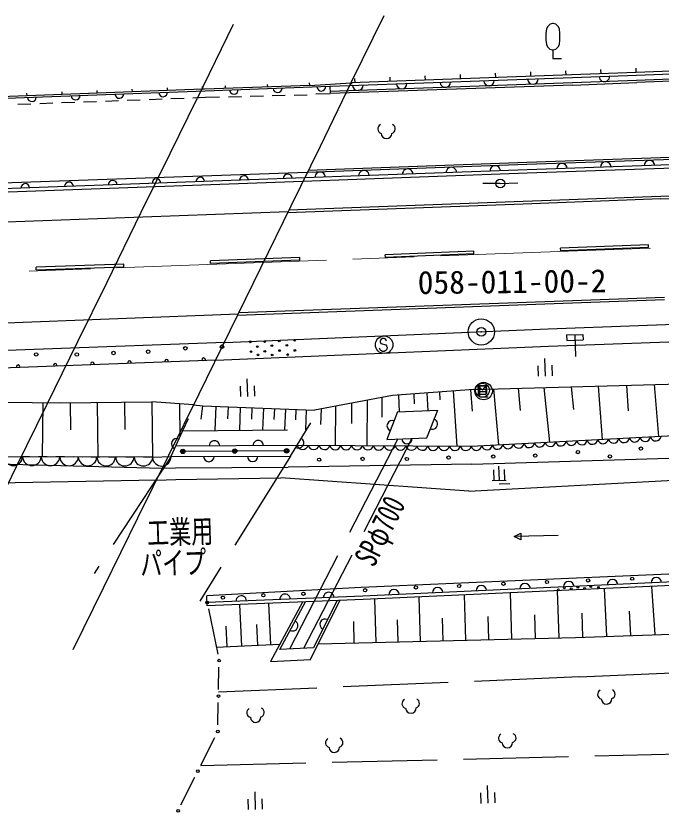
# Model space of a CAD drawing. Units: millimetres, scale not verified. Extents: x 40000 to 680000, y 20000 to 380000.
# Drawn here: x 297644 to 334489, y 250724 to 296191 of the extents above; entities that cross this region are included whole.
import ezdxf
from ezdxf.enums import TextEntityAlignment as Align

# ---------------------------------------------------------------- set-up
doc = ezdxf.new("R2010")
doc.units = ezdxf.units.MM
doc.header["$LTSCALE"] = 1000
doc.header["$PDMODE"] = 32
doc.header["$PDSIZE"] = 500
doc.linetypes.add('CHAIN', pattern=[18.5, 12, -1.5, 3.5, -1.5])
doc.linetypes.add('DASHED', pattern=[7.5, 6, -1.5])
for name, color, linetype, lineweight in [('M-BGD', 7, 'Continuous', 25), ('M-BGD-EXST', 7, 'Continuous', 25), ('M-BMK', 2, 'CHAIN', 13), ('M-BMK-SRVR', 3, 'Continuous', 25), ('M-STR-STRC', 7, 'Continuous', 25)]:
    doc.layers.add(name, color=color, linetype=linetype, lineweight=lineweight)
doc.layers.add('M-OTRS', color=6, linetype='Continuous')
doc.styles.add('ＭＳ ゴシック', font='')
doc.styles.get('ＭＳ ゴシック').set_extended_font_data('MS Gothic')

msp = doc.modelspace()

# ---------------------------------------------------------------- linework, layer by layer
at = {"layer": 'M-BGD', "linetype": 'DASHED'}
for p, q in [((310044, 295692), (307994, 291479)), ((319444, 273573), (321737, 273667)), ((307475, 273175), (307162, 272487)), ((314245, 272562), (314487, 272961)), ((307162, 272487), (314245, 272562)), ((319449, 272033), (313267, 260032)), ((320253, 272066), (314075, 260071)), ((306512, 271021), (302105, 264345)), ((313330, 271057), (308142, 262778)), ((329820, 258442), (309213, 257571))]:
    msp.add_line(p, q, dxfattribs=at)
at = {"layer": 'M-BGD'}
for p, q in [((333073, 292961), (316771, 292361)), ((323037, 292591), (323028, 292841)), ((325044, 292665), (325035, 292915)), ((327051, 292739), (327042, 292989)), ((329059, 292813), (329049, 293063)), ((329427, 292665), (333078, 292811)), ((331066, 292887), (331056, 293137)), ((333073, 292961), (333063, 293211)), ((333073, 292961), (333063, 293211)), ((314422, 292218), (314417, 292368)), ((314422, 292218), (316771, 292361)), ((329437, 292366), (315589, 291877)), ((316701, 292217), (329427, 292665)), ((316822, 292302), (316817, 292452)), ((316822, 292302), (316817, 292452)), ((317016, 292370), (317007, 292620)), ((319023, 292444), (319014, 292693)), ((321030, 292517), (321021, 292767)), ((333090, 292511), (329437, 292366)), ((329441, 292246), (333095, 292391)), ((281155, 290903), (308461, 291919)), ((302288, 291775), (302283, 291925)), ((304294, 291851), (304289, 292001)), ((306300, 291927), (306294, 292077)), ((308306, 292002), (308300, 292152)), ((308461, 291919), (315578, 292170)), ((309622, 292049), (309617, 292199)), ((312022, 292133), (312017, 292283)), ((315578, 292170), (316698, 292210)), ((315578, 292170), (315593, 291757)), ((329441, 292246), (315593, 291757)), ((298277, 291623), (298271, 291773)), ((300283, 291699), (300277, 291849)), ((305249, 291423), (305999, 291451)), ((306498, 291470), (307248, 291498)), ((307747, 291516), (308462, 291543)), ((308462, 291543), (309279, 291563)), ((309779, 291576), (310528, 291595)), ((311028, 291608), (311778, 291627)), ((312278, 291639), (313028, 291658)), ((313527, 291671), (314277, 291690)), ((314776, 291737), (315593, 291757)), ((297754, 291145), (298504, 291173)), ((299003, 291191), (299753, 291219)), ((300253, 291238), (301002, 291265)), ((301502, 291284), (302251, 291312)), ((302751, 291330), (303500, 291358)), ((304000, 291377), (304749, 291405)), ((323802, 274862), (338241, 275245)), ((332508, 275093), (332611, 273637)), ((334092, 275135), (334333, 272179)), ((323802, 274862), (319141, 274510)), ((321120, 274659), (321175, 273644)), ((321840, 274714), (321861, 274263)), ((322623, 274773), (322824, 271619)), ((323609, 274847), (323695, 273623)), ((324925, 274891), (325203, 271696)), ((326331, 274929), (326450, 273657)), ((327794, 274968), (328117, 271850)), ((329357, 275009), (329488, 273707)), ((330897, 275050), (331128, 272009)), ((319141, 274510), (314697, 273676)), ((317697, 274239), (317676, 271654)), ((318540, 274397), (318548, 273280)), ((319498, 274537), (319539, 273577)), ((320376, 274603), (320394, 274039)), ((299185, 274104), (299142, 271007)), ((300733, 274097), (300752, 272548)), ((302282, 274115), (302320, 270998)), ((303841, 274134), (303860, 272575)), ((305400, 274153), (305438, 270989)), ((307784, 273989), (305400, 274153)), ((306984, 274044), (307007, 272146)), ((308297, 273929), (308208, 273164)), ((309066, 273897), (309012, 272506)), ((309762, 273870), (309734, 273174)), ((310457, 273842), (310405, 272521)), ((311118, 273817), (311092, 273156)), ((311778, 273791), (311729, 272535)), ((312406, 273766), (312381, 273138)), ((313034, 273741), (312987, 272549)), ((313630, 273718), (313606, 273122)), ((315067, 273745), (315034, 272857)), ((315889, 273900), (315867, 271667)), ((316814, 274073), (316816, 272913)), ((314226, 273695), (314182, 272561)), ((321120, 272101), (321737, 273667)), ((307162, 272487), (306494, 271021)), ((313330, 271057), (314245, 272562)), ((313696, 271659), (306768, 271622)), ((305454, 270989), (294839, 271019)), ((298427, 271009), (297927, 271010)), ((299427, 271006), (298927, 271007)), ((300427, 271003), (299927, 271004)), ((301427, 271000), (300927, 271002)), ((302427, 270997), (301927, 270999)), ((303427, 270994), (302927, 270996)), ((304427, 270992), (303927, 270993)), ((305427, 270989), (304927, 270990)), ((305454, 270989), (306512, 271021)), ((306494, 271021), (313330, 271057)), ((310016, 271339), (307301, 271325)), ((312981, 271355), (310266, 271340)), ((323680, 270600), (337474, 271017)), ((294659, 270656), (306001, 270355)), ((323680, 270600), (313184, 270416)), ((306001, 270355), (306757, 270383)), ((306757, 270383), (313184, 270416)), ((305665, 269677), (294389, 269474)), ((305665, 269677), (306782, 269718)), ((306782, 269718), (312781, 269806)), ((323502, 269048), (312781, 269806)), ((323502, 269048), (337229, 269778)), ((326106, 266453), (326476, 266650)), ((328605, 266517), (326106, 266453)), ((326486, 266276), (326106, 266453)), ((326476, 266650), (326486, 266276)), ((317358, 263556), (308551, 263076)), ((328659, 260675), (328578, 263367)), ((331388, 260762), (331265, 263490)), ((334148, 260859), (333962, 263614)), ((308575, 262496), (308551, 263076)), ((317457, 263058), (308567, 262695)), ((317466, 262858), (308575, 262496)), ((314471, 259440), (316138, 262804)), ((318210, 260407), (318144, 262889)), ((320743, 260472), (320674, 263005)), ((323329, 260539), (323256, 263124)), ((325967, 260606), (325890, 263244)), ((310538, 260208), (310422, 262569)), ((312199, 260289), (312084, 262638)), ((314010, 262717), (312182, 259329)), ((308641, 262328), (309169, 259739)), ((324648, 260572), (324610, 261891)), ((327313, 260641), (327273, 261987)), ((330024, 260715), (329977, 262079)), ((332768, 260811), (332690, 262189)), ((311461, 260253), (311403, 261439)), ((316969, 260375), (316937, 261617)), ((319477, 260440), (319443, 261706)), ((322036, 260505), (322000, 261798)), ((309712, 260167), (309654, 261340)), ((314908, 260323), (329595, 260699)), ((309088, 260137), (312714, 260314)), ((312182, 259329), (314471, 259440)), ((309216, 257724), (309237, 258997)), ((309181, 255701), (309203, 256974)), ((308207, 253398), (309007, 254990)), ((307071, 251134), (307871, 252727))]:
    msp.add_line(p, q, dxfattribs=at)
at = {"layer": 'M-BGD', "linetype": 'DASHED'}
for points in [[(318657, 296191), (316794, 292407), (315011, 288743), (313337, 285317), (311613, 281793), (309866, 278210), (308081, 274595), (306359, 271080), (304592, 267504), (302641, 263542), (300901, 259989)], [(292412, 259691), (294132, 263220), (295894, 266816), (297684, 270451), (299434, 274018), (301189, 277599), (302833, 280945), (304806, 284975), (306449, 288325), (307994, 291479)], [(329820, 258442), (351941, 259417), (352632, 261799)], [(308204, 253391), (352427, 254446), (366173, 256526), (366339, 250973)]]:
    msp.add_lwpolyline(points, dxfattribs=at)
at = {"layer": 'M-BGD'}
for points in [[(389361, 294930), (362189, 294082), (333073, 292961)], [(333078, 292811), (362194, 293932), (389366, 294780)], [(389375, 294480), (362205, 293632), (333090, 292511)], [(389379, 294360), (362209, 293512), (333095, 292391)], [(308306, 292002), (281228, 290979), (272333, 290605), (261422, 290270), (248711, 289818), (239611, 289555), (232335, 289435), (219625, 288336), (210576, 287088), (183274, 286443), (177845, 286356), (162522, 285998)], [(314422, 292218), (308422, 292007), (308306, 292002)], [(403139, 290571), (389655, 290074), (373342, 289477), (350802, 288650), (326817, 287822), (314340, 287370)], [(403154, 290152), (389671, 289654), (373357, 289057), (350817, 288230), (326832, 287402), (314131, 286943)], [(403143, 290451), (389660, 289954), (373346, 289357), (350806, 288530), (326821, 287702), (314281, 287248)], [(403162, 289952), (389678, 289454), (373364, 288857), (350824, 288030), (326839, 287203), (314032, 286739)], [(314281, 287248), (243536, 284777), (231063, 284103), (224678, 283608)], [(314131, 286943), (243554, 284377), (231089, 283704), (224709, 283209)], [(314032, 286739), (243563, 284177), (231102, 283505), (224719, 283010)], [(309070, 276524), (328060, 277328), (346038, 277987), (354919, 278323)], [(309571, 277543), (328041, 278318), (338352, 278707)], [(309571, 277543), (276913, 276332), (255430, 275466), (246460, 273399), (244310, 272529)], [(309070, 276524), (276951, 275333), (267328, 274926), (255564, 274471), (246645, 272555), (245552, 272373)], [(295528, 272406), (295317, 274158), (300182, 274090), (305400, 274153)], [(307784, 273989), (308324, 273926), (314697, 273676)], [(319444, 273573), (318828, 272007), (321120, 272101)], [(313710, 271682), (323644, 271614), (348948, 272951)], [(382325, 266359), (366185, 265687), (343722, 264684), (317358, 263556)], [(384640, 266016), (382078, 265981), (366495, 265299), (343483, 264250), (317457, 263058)], [(384643, 265816), (382084, 265781), (366504, 265099), (343492, 264050), (317466, 262858)], [(329595, 260699), (336698, 260948), (337327, 260491), (338376, 260662), (338974, 261271), (352632, 261799), (375423, 263165), (379629, 263079)], [(315967, 262797), (314630, 260098), (312718, 260006), (314184, 262724)]]:
    msp.add_lwpolyline(points, dxfattribs=at)
msp.add_lwpolyline([(324031, 275060), (324034, 274594), (324505, 274597), (324503, 275063)], close=True, dxfattribs=at)
for centre, radius in [((309409, 277299), 100), ((311028, 277580), 49), ((311429, 277304), 49), ((311848, 277592), 49), ((312262, 277361), 49), ((312682, 277626), 49), ((313119, 277379), 49), ((313563, 277670), 49), ((298804, 276860), 100), ((301121, 276858), 100), ((303214, 276945), 100), ((305195, 277018), 100), ((307315, 277212), 100), ((311068, 277019), 49), ((311859, 277038), 49), ((312700, 277080), 49), ((313166, 276854), 49), ((313577, 277089), 49), ((311466, 276833), 49), ((312272, 276829), 49), ((307176, 271324), 125), ((310141, 271340), 125), ((310141, 271340), 100), ((313106, 271355), 125), ((313106, 271355), 100), ((333334, 271480), 93.3), ((307176, 271324), 100), ((307176, 271324), 75), ((307176, 271324), 50), ((307176, 271324), 50), ((307176, 271324), 50), ((310141, 271340), 75), ((310141, 271340), 50), ((310141, 271340), 50), ((310141, 271340), 50), ((313106, 271355), 75), ((313106, 271355), 50), ((313106, 271355), 50), ((313106, 271355), 50), ((317443, 270896), 93.3), ((322352, 270967), 93.3), ((324900, 271028), 93.3), ((327304, 271084), 93.3), ((329737, 271285), 93.3), ((331563, 271034), 93.3), ((314961, 270848), 93.3), ((319971, 270889), 93.3), ((322955, 263635), 93.3), ((325486, 263762), 93.3), ((327973, 263865), 93.3), ((330321, 263956), 93.3), ((332838, 264053), 93.3), ((314062, 263194), 93.3), ((317585, 263394), 93.3), ((320485, 263554), 93.3), ((328621, 263417), 49), ((328963, 263529), 49), ((329359, 263472), 49), ((329740, 263563), 49), ((330119, 263493), 49), ((330475, 263594), 49), ((330910, 263555), 49), ((309465, 262970), 93.3), ((311774, 263104), 93.3), ((308567, 262695), 75), ((309243, 259372), 75), ((309243, 259372), 75), ((309209, 257349), 75), ((309175, 255326), 75), ((308039, 253062), 75), ((306903, 250799), 75)]:
    msp.add_circle(centre, radius, dxfattribs=at)
for centre, radius, start, end in [((322168, 292409), 300, 182.0202, 2.0202), ((324666, 292497), 300, 182.0202, 2.0202), ((327165, 292586), 300, 182.0202, 2.0202), ((331253, 292738), 300, 182.2834, 2.2834), ((310092, 291977), 250, 182.0238, 2.0238), ((312590, 292065), 250, 182.0238, 2.0238), ((315088, 292153), 250, 182.0238, 2.0238), ((317171, 292233), 300, 182.0202, 2.0202), ((319669, 292321), 300, 182.0202, 2.0202), ((298556, 291550), 250, 182.1308, 2.1308), ((301054, 291643), 250, 182.1308, 2.1308), ((303552, 291736), 250, 182.1308, 2.1308), ((306051, 291829), 250, 182.1308, 2.1308), ((331329, 287558), 300, 1.9765, 181.9765), ((333827, 287644), 300, 1.9765, 181.9765), ((317517, 287065), 300, 2.0732, 182.0732), ((320016, 287156), 300, 2.0732, 182.0732), ((322514, 287246), 300, 2.0732, 182.0732), ((325013, 287337), 300, 2.0732, 182.0732), ((328830, 287471), 300, 1.9765, 181.9765), ((308170, 286726), 250, 2.0818, 182.0818), ((310669, 286817), 250, 2.0818, 182.0818), ((313167, 286908), 250, 2.0818, 182.0818), ((315019, 286975), 300, 2.0732, 182.0732), ((298177, 286363), 250, 2.0818, 182.0818), ((300675, 286454), 250, 2.0818, 182.0818), ((303173, 286544), 250, 2.0818, 182.0818), ((305672, 286635), 250, 2.0818, 182.0818), ((304128, 276398), 100, 327.0729, 217.1741), ((306248, 276478), 100, 325.6847, 218.5624), ((308368, 276559), 100, 324.2711, 219.9759), ((297769, 276156), 100, 331.1057, 213.1413), ((299889, 276237), 100, 329.7817, 214.4654), ((302008, 276317), 100, 328.438, 215.8091), ((319136, 272790), 300, 68.5036, 248.5035), ((321429, 272884), 300, 248.5035, 68.5036), ((306828, 271754), 300, 65.5055, 245.5055), ((308982, 271634), 300, 0.3008, 180.3008), ((311482, 271647), 300, 0.3008, 180.3008), ((313787, 271809), 300, 238.7202, 58.7202), ((319974, 272054), 300, 182.3388, 2.3388), ((328762, 271941), 307, 193.7228, 352.3267), ((329365, 271973), 307, 193.7228, 352.3267), ((329967, 272005), 307, 193.7228, 352.3267), ((330570, 272037), 307, 193.7228, 352.3267), ((331172, 272069), 307, 193.7228, 352.3267), ((331774, 272100), 307, 193.7228, 352.3267), ((332377, 272132), 307, 193.7228, 352.3267), ((332979, 272164), 307, 193.7228, 352.3267), ((333582, 272196), 307, 193.7228, 352.3267), ((334184, 272228), 307, 193.7228, 352.3267), ((314021, 271747), 318, 191.9227, 347.2946), ((314642, 271743), 318, 191.9227, 347.2946), ((315262, 271739), 318, 191.9227, 347.2946), ((315883, 271734), 318, 191.9227, 347.2946), ((316504, 271730), 318, 191.9227, 347.2946), ((317125, 271726), 318, 191.9227, 347.2946), ((317746, 271722), 318, 191.9227, 347.2946), ((318367, 271718), 318, 191.9227, 347.2946), ((318988, 271713), 318, 191.9227, 347.2946), ((319609, 271709), 318, 191.9227, 347.2946), ((320230, 271705), 318, 191.9227, 347.2946), ((320851, 271701), 318, 191.9227, 347.2946), ((321472, 271696), 318, 191.9227, 347.2946), ((322092, 271692), 318, 191.9227, 347.2946), ((322713, 271688), 318, 191.9227, 347.2946), ((323334, 271684), 318, 191.9227, 347.2946), ((323942, 271687), 307, 193.7228, 352.3267), ((324545, 271718), 307, 193.7228, 352.3267), ((325147, 271750), 307, 193.7228, 352.3267), ((325750, 271782), 307, 193.7228, 352.3267), ((326352, 271814), 307, 193.7228, 352.3267), ((326955, 271846), 307, 193.7228, 352.3267), ((327557, 271878), 307, 193.7228, 352.3267), ((328160, 271909), 307, 193.7228, 352.3267), ((297493, 271043), 532, 183.2557, 356.4209), ((298554, 271040), 532, 183.2557, 356.4209), ((299616, 271037), 532, 183.2557, 356.4209), ((300677, 271034), 532, 183.2557, 356.4209), ((301739, 271031), 532, 183.2557, 356.4209), ((302800, 271028), 532, 183.2557, 356.4209), ((303862, 271025), 532, 183.2557, 356.4209), ((304923, 271022), 532, 183.2557, 356.4209), ((305969, 271019), 532, 183.2557, 0.1838), ((308662, 271032), 300, 180.3008, 0.3008), ((311162, 271045), 300, 180.3008, 0.3008), ((326724, 263483), 300, 2.6221, 182.6221), ((329222, 263597), 300, 2.6221, 182.6221), ((331719, 263711), 300, 2.6221, 182.6221), ((334216, 263826), 300, 2.6221, 182.6221), ((315510, 262979), 300, 2.3368, 182.3368), ((319232, 263139), 300, 2.6221, 182.6221), ((321729, 263254), 300, 2.6221, 182.6221), ((324227, 263368), 300, 2.6221, 182.6221), ((310514, 262775), 300, 2.3368, 182.3368), ((313012, 262877), 300, 2.3368, 182.3368), ((313451, 261365), 300, 241.6483, 61.6484), ((315299, 261448), 300, 63.6401, 243.6401), ((331132, 257446), 268, 117.9527, 257.1998), ((331596, 257461), 268, 286.5315, 65.7786), ((319958, 256916), 268, 117.9527, 257.1998), ((320422, 256931), 268, 286.5315, 65.7786), ((331373, 257194), 300, 181.8656, 1.8656), ((311094, 256398), 268, 117.9527, 257.1998), ((311558, 256413), 268, 286.5315, 65.7786), ((320199, 256664), 300, 181.8656, 1.8656), ((311334, 256146), 300, 181.8656, 1.8656), ((325472, 254939), 268, 117.9527, 257.1998), ((325936, 254954), 268, 286.5315, 65.7786), ((315591, 254681), 268, 117.9527, 257.1998), ((316055, 254696), 268, 286.5315, 65.7786), ((325712, 254687), 300, 181.8656, 1.8656), ((315831, 254429), 300, 181.8656, 1.8656)]:
    msp.add_arc(centre, radius, start, end, dxfattribs=at)
at = {"layer": 'M-BGD-EXST'}
for p, q in [((328014, 295589), (327947, 295456)), ((328147, 295722), (328014, 295589)), ((328281, 295755), (328147, 295722)), ((328347, 295755), (328281, 295755)), ((328481, 295721), (328347, 295755)), ((328614, 295587), (328481, 295721)), ((328680, 295454), (328614, 295587)), ((327913, 295189), (327912, 294822)), ((327947, 295456), (327913, 295189)), ((328713, 295187), (328680, 295454)), ((328712, 294820), (328713, 295187)), ((327912, 294822), (327945, 294556)), ((328678, 294554), (328712, 294820)), ((327945, 294556), (328011, 294422)), ((328011, 294422), (328144, 294288)), ((328144, 294288), (328277, 294255)), ((328277, 294255), (328344, 294255)), ((328311, 294255), (328309, 293755)), ((328344, 294255), (328477, 294288)), ((328477, 294288), (328611, 294421)), ((328611, 294421), (328678, 294554)), ((328309, 293755), (328809, 293754)), ((325307, 286617), (324307, 286619)), ((325307, 286617), (326306, 286664)), ((329091, 277972), (330028, 278002)), ((329091, 277972), (329101, 277659)), ((329560, 277987), (329600, 276738)), ((330028, 278002), (330038, 277690)), ((318446, 277626), (318445, 277580)), ((318445, 277580), (318491, 277489)), ((318491, 277717), (318446, 277626)), ((318582, 277762), (318491, 277717)), ((318491, 277489), (318763, 277398)), ((318673, 277762), (318582, 277762)), ((318764, 277716), (318673, 277762)), ((318763, 277398), (318809, 277352)), ((318809, 277625), (318764, 277716)), ((318809, 277352), (318854, 277261)), ((329101, 277659), (330038, 277690)), ((318444, 277126), (318399, 277217)), ((318490, 277080), (318444, 277126)), ((318580, 277035), (318490, 277080)), ((318671, 277034), (318580, 277035)), ((318762, 277080), (318671, 277034)), ((318808, 277125), (318762, 277080)), ((318854, 277216), (318808, 277125)), ((318854, 277261), (318854, 277216)), ((327840, 276624), (327873, 275625)), ((327453, 276211), (327473, 275612)), ((328253, 276237), (328272, 275638)), ((310836, 275461), (310869, 274461)), ((310449, 275048), (310469, 274448)), ((311249, 275074), (311269, 274474)), ((324073, 274568), (324058, 275048)), ((324058, 275048), (324285, 274815)), ((324116, 275042), (324114, 274442)), ((324115, 274742), (324540, 274741)), ((324616, 275041), (324116, 275042)), ((324285, 274815), (324498, 275062)), ((324498, 275062), (324513, 274582)), ((324114, 274442), (324614, 274441)), ((324919, 270264), (324939, 269664)), ((325213, 270474), (325239, 269674)), ((325519, 270284), (325539, 269684)), ((324839, 269661), (325639, 269687)), ((325245, 269474), (325845, 269494)), ((324554, 252234), (324586, 251234)), ((310895, 251463), (310914, 250864)), ((311282, 251876), (311314, 250877)), ((311695, 251489), (311714, 250890)), ((324167, 251821), (324187, 251221)), ((324967, 251847), (324986, 251247))]:
    msp.add_line(p, q, dxfattribs=at)
for centre, radius in [((325307, 286617), 250), ((318671, 277412), 500), ((324352, 274766), 500), ((324285, 274815), 400)]:
    msp.add_circle(centre, radius, dxfattribs=at)
for centre, radius, start, end in [((318577, 289744), 268, 115.9539, 255.201), ((319041, 289743), 268, 284.5327, 63.7798), ((318808, 289485), 300, 179.8668, 359.8668)]:
    msp.add_arc(centre, radius, start, end, dxfattribs=at)
at = {"layer": 'M-BMK'}
msp.add_line((266422, 280436), (364855, 284081), dxfattribs=at)
at = {"layer": 'M-BMK-SRVR'}
msp.add_circle((324222, 278146), 750, dxfattribs=at)
at = {"layer": 'M-OTRS'}
msp.add_point((324222, 278146), dxfattribs=at)
at = {"layer": 'M-STR-STRC'}
for p, q in [((334479, 285889), (454400, 290237)), ((334484, 285739), (454406, 290087)), ((264436, 283210), (313191, 285029)), ((333763, 283112), (328752, 282929)), ((328757, 282779), (328752, 282929)), ((333768, 282962), (328757, 282779)), ((333768, 282962), (333763, 283112)), ((313851, 282395), (308750, 282204)), ((313856, 282245), (313851, 282395)), ((323786, 282750), (318736, 282554)), ((318742, 282404), (318736, 282554)), ((323791, 282601), (318742, 282404)), ((323791, 282601), (323786, 282750)), ((303808, 282012), (298803, 281838)), ((303814, 281862), (303808, 282012)), ((308755, 282055), (308750, 282204)), ((313856, 282245), (308755, 282055)), ((298809, 281688), (298803, 281838)), ((298809, 281688), (303814, 281862)), ((256370, 277103), (310338, 279179))]:
    msp.add_line(p, q, dxfattribs=at)
for points in [[(334484, 285737), (326615, 285450), (313160, 284955)], [(334479, 285887), (326610, 285600), (313235, 285107)], [(310376, 279257), (327848, 279890), (334687, 280137)], [(310302, 279104), (327853, 279740), (334693, 279987)]]:
    msp.add_lwpolyline(points, dxfattribs=at)

# ---------------------------------------------------------------- texts
at = {"layer": 'M-BGD-EXST', "style": 'ＭＳ ゴシック', "width": 0.7}
for s, rotation, p in [('SPφ700', 63.538, (317506, 264945)), ('工業用', 1.866, (305130, 266657)), ('パイプ', 1.866, (304737, 264890))]:
    msp.add_text(s, height=1320, rotation=rotation, dxfattribs=at).set_placement(p, align=Align.MIDDLE_LEFT)
at = {"layer": 'M-BMK-SRVR', "style": 'ＭＳ ゴシック'}
msp.add_text('058-011-00-2', height=1320, rotation=0.56, dxfattribs=at).set_placement((320601, 279912), align=Align.BOTTOM_LEFT)

doc.saveas('drawing.dxf')
